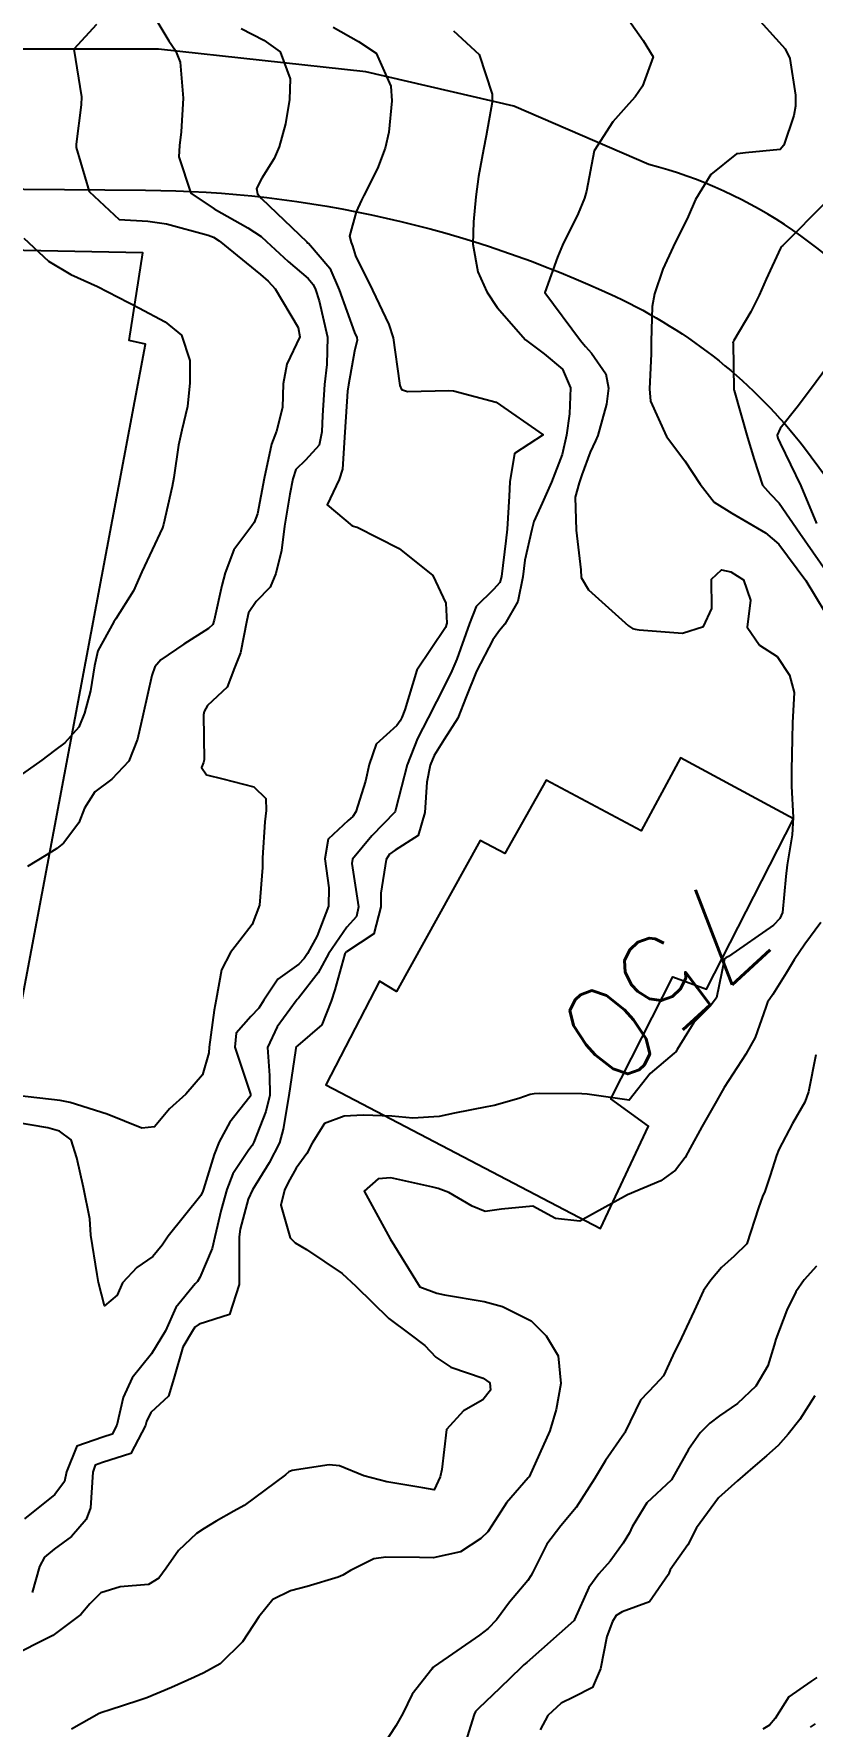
# Model space of a CAD drawing. Header units: metres. Extents: x 318500 to 325275, y 7408834 to 7428799.
# Drawn here: x 323838.5 to 323871.3, y 7420763.1 to 7420834.5 of the extents above; entities that cross this region are included whole.
import ezdxf
from ezdxf.enums import TextEntityAlignment as Align

# ---------------------------------------------------------------- set-up
doc = ezdxf.new("R2010")
doc.units = ezdxf.units.M
doc.header["$MEASUREMENT"] = 0
for name, color, linetype in [('Cotas', 45, 'Continuous'), ('Curvas de Nivel 1m', 11, 'Continuous'), ('Curvas de Nivel 5m', 15, 'Continuous'), ('Edificações', 30, 'Continuous'), ('Vias Primárias', 230, 'Continuous')]:
    doc.layers.add(name, color=color, linetype=linetype)
doc.styles.add('Style-STANDARD', font='STANDARD.shx')

msp = doc.modelspace()

# ---------------------------------------------------------------- linework, layer by layer
at = {"layer": 'Curvas de Nivel 1m', "flags": 128}
for points, elevation in [([(323843.199, 7420835.775), (323844.176, 7420834.166), (323844.453, 7420833.756), (323844.652, 7420833.263), (323844.778, 7420831.75), (323844.696, 7420830.322), (323844.628, 7420829.752), (323844.593, 7420829.273), (323845.095, 7420827.745), (323846.08, 7420827.084), (323847.505, 7420826.279), (323848.063, 7420825.906), (323848.298, 7420825.706), (323849.211, 7420824.852), (323850.045, 7420824.138), (323850.259, 7420823.893), (323850.354, 7420823.675), (323850.51, 7420823.196), (323850.866, 7420821.667), (323850.843, 7420820.518), (323850.744, 7420819.669), (323850.657, 7420818.357), (323850.634, 7420817.67), (323850.514, 7420817.109), (323849.942, 7420816.471), (323849.536, 7420816.086), (323849.405, 7420815.688), (323849.281, 7420815.047), (323849.051, 7420813.693), (323848.92, 7420812.669), (323848.693, 7420811.698), (323848.452, 7420811.121), (323847.862, 7420810.515), (323847.535, 7420810.033), (323847.463, 7420809.714), (323847.201, 7420808.352), (323846.949, 7420807.719), (323846.632, 7420806.908), (323845.806, 7420806.127), (323845.66, 7420805.874), (323845.636, 7420805.732), (323845.664, 7420803.839), (323845.641, 7420803.732), (323845.547, 7420803.513), (323845.765, 7420803.208), (323846.452, 7420803.034), (323847.76, 7420802.7), (323848.264, 7420802.211), (323848.281, 7420801.702), (323848.219, 7420801.227), (323848.124, 7420799.704), (323848.12, 7420799.298), (323848.003, 7420797.705), (323847.682, 7420796.89), (323847.174, 7420796.216), (323846.779, 7420795.719), (323846.397, 7420794.984), (323846.175, 7420793.725), (323846.083, 7420793.275), (323845.874, 7420791.727), (323845.861, 7420791.474), (323845.598, 7420790.55), (323844.892, 7420789.74), (323844.205, 7420789.126), (323843.569, 7420788.354), (323843.029, 7420788.307), (323841.577, 7420788.901), (323840.007, 7420789.382), (323839.585, 7420789.464), (323837.749, 7420789.677)], 754), ([(323851.107, 7420834.745), (323852.177, 7420834.138), (323852.917, 7420833.643), (323853.534, 7420832.251), (323853.584, 7420831.636), (323853.458, 7420830.306), (323853.304, 7420829.638), (323852.971, 7420828.778), (323852.398, 7420827.647), (323852.296, 7420827.439), (323852.08, 7420826.958), (323851.79, 7420825.928), (323851.871, 7420825.653), (323851.923, 7420825.516), (323852.054, 7420825.099), (323852.761, 7420823.643), (323853.454, 7420822.2), (323853.635, 7420821.634), (323853.902, 7420819.719), (323853.912, 7420819.631), (323853.988, 7420819.464), (323854.238, 7420819.374), (323855.987, 7420819.412), (323856.178, 7420819.406), (323857.98, 7420818.923), (323859.96, 7420817.55), (323858.756, 7420816.753), (323858.554, 7420815.564), (323858.525, 7420814.963), (323858.444, 7420813.565), (323858.396, 7420813.072), (323858.201, 7420811.567), (323858.132, 7420811.312), (323857.872, 7420811.023), (323857.133, 7420810.309), (323856.852, 7420809.585), (323856.329, 7420808.087), (323856.108, 7420807.596), (323855.821, 7420806.99), (323855.116, 7420805.61), (323854.668, 7420804.736), (323854.227, 7420803.623), (323853.751, 7420801.769), (323853.726, 7420801.655), (323853.704, 7420801.63), (323852.739, 7420800.635), (323851.924, 7420799.648), (323851.893, 7420799.473), (323852.176, 7420797.645), (323852.096, 7420797.236), (323851.681, 7420796.783), (323850.905, 7420795.661), (323850.474, 7420794.852), (323849.642, 7420793.782), (323849.591, 7420793.731), (323849.55, 7420793.681), (323848.74, 7420792.577), (323848.338, 7420791.699), (323848.427, 7420790.527), (323848.43, 7420789.697), (323848.272, 7420789.007), (323847.758, 7420787.707), (323847.689, 7420787.577), (323847.555, 7420787.384), (323846.879, 7420786.378), (323846.624, 7420785.719), (323846.386, 7420784.857), (323846.116, 7420783.724), (323845.998, 7420783.23), (323845.484, 7420782.011), (323845.38, 7420781.834), (323845.281, 7420781.733), (323844.468, 7420780.742), (323844.036, 7420779.751), (323843.44, 7420778.785), (323842.628, 7420777.772), (323842.247, 7420776.948), (323841.986, 7420775.781), (323841.779, 7420775.4), (323841.392, 7420775.274), (323840.298, 7420774.89), (323839.857, 7420773.805), (323839.765, 7420773.407), (323839.36, 7420772.85), (323838.089, 7420771.829)], 752), ([(323868.723, 7420835.435), (323870.176, 7420833.821), (323870.371, 7420833.417), (323870.617, 7420831.876), (323870.609, 7420831.413), (323870.542, 7420831.016), (323870.125, 7420829.765), (323869.958, 7420829.586), (323868.508, 7420829.436), (323868.158, 7420829.401), (323868.119, 7420829.393), (323867.041, 7420828.521), (323866.386, 7420827.466), (323866.083, 7420826.749), (323865.455, 7420825.479), (323865.015, 7420824.527), (323864.668, 7420823.491), (323864.565, 7420822.959), (323864.524, 7420821.485), (323864.527, 7420820.963), (323864.445, 7420819.485), (323864.5, 7420818.967), (323865.173, 7420817.478), (323865.945, 7420816.453), (323866.588, 7420815.46), (323867.181, 7420814.71), (323867.918, 7420814.237), (323868.432, 7420813.949), (323869.34, 7420813.419), (323869.903, 7420812.936), (323871.04, 7420811.398), (323871.86, 7420810.057)], 749), ([(323847.224, 7420834.68), (323848.177, 7420834.195), (323848.87, 7420833.7), (323849.291, 7420832.555), (323849.266, 7420831.693), (323849.091, 7420830.657), (323848.827, 7420829.699), (323848.617, 7420829.198), (323848.1, 7420828.378), (323847.869, 7420827.937), (323847.912, 7420827.712), (323848.087, 7420827.516), (323849.995, 7420825.681), (323850.027, 7420825.648), (323850.059, 7420825.623), (323850.965, 7420824.582), (323851.362, 7420823.66), (323852.013, 7420821.864), (323852.103, 7420821.649), (323852.119, 7420821.538), (323852.004, 7420821.069), (323851.751, 7420819.654), (323851.713, 7420819.382), (323851.594, 7420817.655), (323851.495, 7420816.098), (323851.358, 7420815.659), (323850.85, 7420814.597), (323851.911, 7420813.707), (323852.115, 7420813.648), (323853.897, 7420812.756), (323855.307, 7420811.609), (323855.863, 7420810.44), (323855.904, 7420809.599), (323855.848, 7420809.42), (323854.634, 7420807.618), (323854.131, 7420805.951), (323854.008, 7420805.627), (323853.938, 7420805.488), (323853.795, 7420805.287), (323852.922, 7420804.499), (323852.623, 7420803.641), (323852.471, 7420802.935), (323852.068, 7420801.647), (323851.941, 7420801.454), (323851.744, 7420801.28), (323850.902, 7420800.493), (323850.753, 7420799.665), (323850.919, 7420798.444), (323850.906, 7420797.662), (323850.43, 7420796.421), (323850.017, 7420795.675), (323849.887, 7420795.457), (323849.663, 7420795.226), (323848.765, 7420794.582), (323848.185, 7420793.702), (323847.975, 7420793.365), (323847.63, 7420793.01), (323847.019, 7420792.316), (323846.963, 7420791.716), (323847.591, 7420789.829), (323847.621, 7420789.74), (323847.623, 7420789.71), (323847.616, 7420789.684), (323847.589, 7420789.632), (323846.74, 7420788.551), (323846.298, 7420787.723), (323846.083, 7420787.193), (323845.63, 7420785.729), (323845.608, 7420785.651), (323845.527, 7420785.467), (323844.151, 7420783.75), (323843.885, 7420783.374), (323843.497, 7420782.886), (323842.83, 7420782.43), (323842.218, 7420781.779), (323841.998, 7420781.256), (323841.465, 7420780.804), (323841.212, 7420781.793), (323841.144, 7420782.134), (323840.887, 7420783.796), (323840.834, 7420784.48), (323840.58, 7420785.799), (323840.298, 7420787.054), (323840.055, 7420787.805), (323839.566, 7420788.177), (323839.063, 7420788.322), (323837.571, 7420788.575)], 753), ([(323856.185, 7420834.582), (323857.265, 7420833.589), (323857.818, 7420831.91), (323857.809, 7420831.583), (323857.559, 7420830.152), (323857.451, 7420829.587), (323857.244, 7420828.442), (323857.125, 7420827.584), (323857.025, 7420826.531), (323857, 7420825.586), (323857.211, 7420824.424), (323857.587, 7420823.577), (323858.03, 7420822.913), (323859.215, 7420821.558), (323860.004, 7420820.957), (323860.775, 7420820.316), (323861.122, 7420819.533), (323861.074, 7420818.433), (323860.955, 7420817.535), (323860.767, 7420816.719), (323860.321, 7420815.544), (323859.921, 7420814.666), (323859.576, 7420813.89), (323859.482, 7420813.554), (323859.191, 7420812.257), (323859.102, 7420811.558), (323858.902, 7420810.522), (323858.347, 7420809.565), (323858.122, 7420809.293), (323857.843, 7420808.894), (323857.148, 7420807.58), (323856.721, 7420806.494), (323856.37, 7420805.591), (323855.786, 7420804.69), (323855.365, 7420804.017), (323855.198, 7420803.609), (323855.056, 7420802.903), (323854.977, 7420801.612), (323854.697, 7420800.654), (323853.726, 7420800.034), (323853.489, 7420799.866), (323853.348, 7420799.634), (323853.113, 7420798.222), (323853.112, 7420797.636), (323852.817, 7420796.5), (323851.671, 7420795.738), (323851.605, 7420795.651), (323851.17, 7420794.134), (323851.028, 7420793.659), (323850.63, 7420792.66), (323849.612, 7420791.792), (323849.552, 7420791.74), (323849.527, 7420791.681), (323849.512, 7420791.584), (323849.236, 7420789.685), (323849.001, 7420788.256), (323848.837, 7420787.691), (323848.409, 7420786.835), (323847.709, 7420785.707), (323847.526, 7420785.304), (323847.18, 7420784.046), (323847.138, 7420783.714), (323847.141, 7420782.058), (323847.138, 7420781.713), (323846.73, 7420780.448), (323845.455, 7420780.044), (323845.268, 7420779.917), (323845.156, 7420779.734), (323844.768, 7420779.064), (323844.38, 7420777.746), (323844.164, 7420777.004), (323843.408, 7420776.307), (323843.233, 7420775.932), (323843.195, 7420775.763), (323842.569, 7420774.585), (323841.376, 7420774.203), (323841.07, 7420774.097), (323840.961, 7420773.794), (323840.863, 7420772.287), (323840.689, 7420771.797), (323840.062, 7420771.076), (323839.331, 7420770.542), (323838.933, 7420770.209), (323838.72, 7420769.819), (323838.408, 7420768.719)], 751), ([(323871.92, 7420827.393), (323870.071, 7420825.538), (323870.012, 7420825.479), (323869.971, 7420825.421), (323869.369, 7420824.108), (323869.078, 7420823.43), (323868.727, 7420822.736), (323868.011, 7420821.518), (323867.983, 7420821.468), (323867.973, 7420821.441), (323867.975, 7420821.406), (323868, 7420820.435), (323868.013, 7420819.44), (323868.019, 7420819.41), (323868.581, 7420817.431), (323868.862, 7420816.51), (323869.215, 7420815.421), (323869.553, 7420815.042), (323869.922, 7420814.657), (323870.8, 7420813.401), (323871.887, 7420811.826)], 748), ([(323838.06, 7420825.84), (323839.09, 7420824.864), (323840.045, 7420824.312), (323841.158, 7420823.799), (323842.033, 7420823.346), (323842.903, 7420822.9), (323844.018, 7420822.317), (323844.713, 7420821.749), (323845.057, 7420820.681), (323845.06, 7420819.744), (323844.965, 7420818.74), (323844.722, 7420817.749), (323844.585, 7420817.116), (323844.387, 7420815.753), (323844.318, 7420815.361), (323843.955, 7420813.759), (323843.899, 7420813.625), (323843.039, 7420811.773), (323842.681, 7420810.964), (323841.943, 7420809.789), (323841.848, 7420809.664), (323841.184, 7420808.442), (323841.035, 7420807.798), (323840.866, 7420806.743), (323840.62, 7420805.802), (323840.373, 7420805.223), (323839.781, 7420804.56), (323839.354, 7420804.239), (323838.817, 7420803.824), (323837.762, 7420803.08)], 756), ([(323872.001, 7420820.478), (323871.205, 7420819.402), (323870.675, 7420818.714), (323869.966, 7420817.819), (323869.844, 7420817.529), (323869.864, 7420817.411), (323869.957, 7420817.199), (323870.835, 7420815.401), (323871.5, 7420813.808)], 747), ([(323871.686, 7420796.977), (323871.008, 7420796.066), (323870.552, 7420795.401), (323870.219, 7420794.847), (323869.648, 7420793.944), (323869.436, 7420793.62), (323869.363, 7420793.414), (323868.913, 7420792.128), (323868.512, 7420791.426), (323867.596, 7420790.014), (323867.274, 7420789.445), (323866.666, 7420788.361), (323866.172, 7420787.461), (323865.956, 7420787.062), (323865.546, 7420786.526), (323864.935, 7420786.08), (323863.53, 7420785.49), (323861.519, 7420784.38), (323860.485, 7420784.5), (323859.525, 7420785.01), (323858.201, 7420784.885), (323857.522, 7420784.788), (323856.967, 7420785.021), (323855.989, 7420785.593), (323855.532, 7420785.76), (323855.315, 7420785.822), (323853.539, 7420786.202), (323853.011, 7420786.162), (323852.412, 7420785.641), (323853.51, 7420783.63), (323854.756, 7420781.611), (323855.476, 7420781.34), (323855.797, 7420781.274), (323857.471, 7420780.996), (323858.255, 7420780.776), (323859.459, 7420780.182), (323860.096, 7420779.54), (323860.604, 7420778.695), (323860.708, 7420777.531), (323860.515, 7420776.432), (323860.253, 7420775.537), (323859.371, 7420773.603), (323859.349, 7420773.571), (323859.335, 7420773.55), (323858.413, 7420772.506), (323857.82, 7420771.565), (323857.633, 7420771.28), (323857.341, 7420770.999), (323856.474, 7420770.442), (323855.329, 7420770.187), (323854.744, 7420770.193), (323853.329, 7420770.206), (323852.823, 7420770.139), (323851.833, 7420769.645), (323851.518, 7420769.447), (323851.316, 7420769.363), (323850.007, 7420768.972), (323849.307, 7420768.795), (323848.567, 7420768.425), (323847.97, 7420767.7), (323847.279, 7420766.633), (323846.332, 7420765.714), (323845.656, 7420765.333), (323845.261, 7420765.151), (323844.281, 7420764.718), (323843.248, 7420764.284), (323842.863, 7420764.147), (323841.701, 7420763.775), (323841.353, 7420763.664), (323841.238, 7420763.617), (323840.065, 7420762.96)], 749), ([(323871.467, 7420791.391), (323871.158, 7420789.831), (323870.998, 7420789.396), (323870.479, 7420788.498), (323869.907, 7420787.407), (323869.811, 7420787.152), (323869.543, 7420786.306), (323869.313, 7420785.633), (323869.221, 7420785.415), (323869.049, 7420784.941), (323868.556, 7420783.424), (323868.029, 7420782.906), (323867.495, 7420782.421), (323867.037, 7420781.896), (323866.725, 7420781.451), (323866.329, 7420780.595), (323865.798, 7420779.465), (323865.442, 7420778.717), (323865.043, 7420777.865), (323864.686, 7420777.477), (323864.072, 7420776.832), (323863.43, 7420775.49), (323863.419, 7420775.47), (323863.399, 7420775.44), (323862.6, 7420774.284), (323862.131, 7420773.509), (323861.358, 7420772.311), (323860.717, 7420771.529), (323860.119, 7420770.757), (323859.511, 7420769.547), (323859.447, 7420769.419), (323859.315, 7420769.227), (323858.552, 7420768.306), (323858.001, 7420767.563), (323857.648, 7420767.205), (323857.283, 7420766.915), (323855.368, 7420765.599), (323855.317, 7420765.552), (323855.268, 7420765.489), (323854.437, 7420764.428), (323854.042, 7420763.618), (323853.751, 7420763.103), (323853.22, 7420762.282)], 748), ([(323871.497, 7420782.49), (323870.978, 7420781.905), (323870.631, 7420781.398), (323870.241, 7420780.629), (323869.78, 7420779.407), (323869.706, 7420779.149), (323869.439, 7420778.286), (323868.94, 7420777.417), (323868.157, 7420776.691), (323867.411, 7420776.168), (323866.992, 7420775.86), (323866.591, 7420775.452), (323866.092, 7420774.757), (323865.386, 7420773.47), (323865.37, 7420773.451), (323864.336, 7420772.505), (323863.719, 7420771.486), (323863.601, 7420771.232), (323863.34, 7420770.798), (323862.786, 7420770.041), (323862.319, 7420769.505), (323861.888, 7420768.934), (323861.291, 7420767.588), (323861.272, 7420767.539), (323861.255, 7420767.521), (323859.272, 7420765.767), (323859.155, 7420765.668), (323859.032, 7420765.552), (323858.132, 7420764.686), (323857.244, 7420763.83), (323857.116, 7420763.698), (323857.058, 7420763.573), (323856.621, 7420762.177)], 747), ([(323871.424, 7420777.016), (323870.794, 7420776.011), (323870.304, 7420775.401), (323869.875, 7420774.922), (323869.386, 7420774.483), (323868.811, 7420773.986), (323868.16, 7420773.428), (323867.363, 7420772.718), (323866.428, 7420771.454), (323866.068, 7420770.731), (323865.323, 7420769.672), (323865.264, 7420769.527), (323865.244, 7420769.471), (323864.454, 7420768.327), (323863.296, 7420767.906), (323863.041, 7420767.747), (323862.895, 7420767.496), (323862.653, 7420766.869), (323862.39, 7420765.503), (323862.048, 7420764.718), (323861.252, 7420764.311), (323860.728, 7420764.048), (323860.163, 7420763.536), (323859.843, 7420762.928)], 746), ([(323871.442, 7420763.182), (323871.235, 7420763.04)], 744)]:
    msp.add_lwpolyline(points, dxfattribs=dict(at, elevation=elevation))
at = {"layer": 'Curvas de Nivel 5m', "flags": 128}
for points, elevation in [([(323863.243, 7420835.51), (323864.18, 7420834.183), (323864.607, 7420833.493), (323864.158, 7420832.256), (323863.849, 7420831.807), (323863.585, 7420831.506), (323862.903, 7420830.748), (323862.12, 7420829.52), (323861.795, 7420827.824), (323861.715, 7420827.526), (323861.435, 7420826.881), (323860.777, 7420825.539), (323860.567, 7420825.038), (323860.04, 7420823.55), (323861.546, 7420821.527), (323861.756, 7420821.272), (323862.005, 7420820.991), (323862.608, 7420820.123), (323862.719, 7420819.509), (323862.644, 7420818.846), (323862.266, 7420817.515), (323862.177, 7420817.297), (323861.949, 7420816.815), (323861.603, 7420815.857), (323861.488, 7420815.527), (323861.311, 7420814.916), (323861.362, 7420813.528), (323861.557, 7420811.853), (323861.568, 7420811.525), (323861.872, 7420811.011), (323863.563, 7420809.494), (323863.731, 7420809.374), (323863.849, 7420809.351), (323864.011, 7420809.326), (323865.847, 7420809.185), (323866.727, 7420809.457), (323867.085, 7420810.228), (323867.063, 7420811.452), (323867.486, 7420811.846), (323867.885, 7420811.77), (323868.424, 7420811.432), (323868.718, 7420810.576), (323868.577, 7420809.429), (323869.096, 7420808.675), (323869.838, 7420808.197), (323870.364, 7420807.405), (323870.548, 7420806.673), (323870.486, 7420805.403), (323870.464, 7420804.729), (323870.447, 7420803.403), (323870.437, 7420802.73), (323870.506, 7420801.402), (323870.466, 7420800.676), (323870.255, 7420799.405), (323870.2, 7420798.918), (323870.066, 7420797.406), (323869.952, 7420797.142), (323869.685, 7420796.861), (323867.784, 7420795.551), (323867.67, 7420795.487), (323867.613, 7420795.441), (323867.285, 7420793.806), (323867.014, 7420793.449), (323866.324, 7420792.765), (323865.612, 7420791.623), (323865.56, 7420791.521), (323865.496, 7420791.471), (323864.476, 7420790.607), (323863.59, 7420789.49), (323861.816, 7420789.741), (323861.592, 7420789.752), (323859.806, 7420789.76), (323859.592, 7420789.755), (323859.417, 7420789.727), (323858.944, 7420789.556), (323857.895, 7420789.257), (323857.584, 7420789.199), (323856.229, 7420788.942), (323855.578, 7420788.802), (323854.462, 7420788.732), (323853.578, 7420788.811), (323852.369, 7420788.851), (323851.577, 7420788.808), (323850.734, 7420788.501), (323850.218, 7420787.67), (323849.991, 7420787.236), (323849.544, 7420786.612), (323849.21, 7420786.01), (323849.058, 7420785.687), (323848.897, 7420785.062), (323849.29, 7420783.683), (323849.507, 7420783.472), (323849.983, 7420783.193), (323851.488, 7420782.179), (323852.068, 7420781.644), (323853.46, 7420780.279), (323854.344, 7420779.617), (323854.969, 7420779.131), (323855.44, 7420778.64), (323856.065, 7420778.219), (323857.432, 7420777.762), (323857.709, 7420777.567), (323857.737, 7420777.255), (323857.419, 7420776.85), (323856.609, 7420776.385), (323855.885, 7420775.593), (323855.686, 7420773.907), (323855.626, 7420773.596), (323855.365, 7420773.054), (323854.891, 7420773.133), (323853.368, 7420773.389), (323852.397, 7420773.64), (323851.376, 7420774.058), (323850.933, 7420774.101), (323849.373, 7420773.87), (323849.242, 7420773.812), (323849.094, 7420773.684), (323847.357, 7420772.393), (323846.922, 7420772.146), (323846.168, 7420771.722), (323845.658, 7420771.414), (323845.342, 7420771.206), (323844.579, 7420770.493), (323844.056, 7420769.749), (323843.746, 7420769.321), (323843.309, 7420769.059), (323842.125, 7420768.954), (323841.304, 7420768.704), (323840.847, 7420768.236), (323840.454, 7420767.793), (323839.281, 7420766.906), (323837.404, 7420765.971)], 750), ([(323841.127, 7420834.859), (323840.17, 7420833.81), (323840.483, 7420831.807), (323840.479, 7420831.464), (323840.268, 7420829.809), (323840.267, 7420829.659), (323840.807, 7420827.803), (323842.073, 7420826.629), (323843.292, 7420826.551), (323844.07, 7420826.438), (323845.829, 7420825.968), (323846.062, 7420825.881), (323846.3, 7420825.728), (323848.046, 7420824.303), (323848.365, 7420824.027), (323848.663, 7420823.701), (323849.63, 7420822.071), (323849.695, 7420821.685), (323849.157, 7420820.528), (323849.001, 7420819.695), (323848.975, 7420818.7), (323848.716, 7420817.699), (323848.502, 7420817.151), (323848.192, 7420815.706), (323847.915, 7420814.209), (323847.779, 7420813.844), (323847.668, 7420813.712), (323846.914, 7420812.695), (323846.547, 7420811.723), (323846.408, 7420811.188), (323846.087, 7420809.728), (323846.025, 7420809.552), (323845.847, 7420809.384), (323844.81, 7420808.715), (323843.833, 7420808.056), (323843.577, 7420807.764), (323843.45, 7420807.392), (323843.093, 7420805.771), (323842.851, 7420804.707), (323842.484, 7420803.779), (323841.762, 7420803.027), (323841.058, 7420802.496), (323840.615, 7420801.801), (323840.37, 7420801.175), (323839.728, 7420800.319), (323839.444, 7420800.095), (323838.999, 7420799.821), (323838.209, 7420799.336)], 755), ([(323871.515, 7420765.138), (323871.264, 7420764.963), (323870.335, 7420764.318), (323869.75, 7420763.405), (323869.514, 7420763.129), (323869.233, 7420762.959)], 745)]:
    msp.add_lwpolyline(points, dxfattribs=dict(at, elevation=elevation))
at = {"layer": 'Edificações'}
for points in [[(323837.924, 7420793.431), (323843.194, 7420821.366), (323842.503, 7420821.528), (323843.072, 7420825.223), (323834.455, 7420825.385), (323833.317, 7420819.092), (323831.813, 7420819.458), (323832.667, 7420824.127), (323826.896, 7420824.939), (323826.245, 7420820.351), (323822.695, 7420820.869), (323819.405, 7420803.922), (323830.142, 7420801.752), (323828.937, 7420795.124), (323837.924, 7420793.431)], [(323870.522, 7420801.355), (323865.764, 7420803.929), (323864.099, 7420800.84), (323860.095, 7420802.979), (323858.344, 7420799.887), (323857.313, 7420800.442), (323853.784, 7420794.065), (323853.062, 7420794.498), (323850.799, 7420790.133), (323862.381, 7420784.069), (323864.403, 7420788.386), (323862.817, 7420789.535), (323865.434, 7420794.684), (323866.861, 7420794.169), (323870.522, 7420801.355)]]:
    msp.add_lwpolyline(points, close=True, dxfattribs=at)
at = {"layer": 'Vias Primárias'}
for points in [[(323715.644, 7420145.548, 0), (323709.04, 7420132.939)], [(323831.088, 7420001.787, 0), (323833.844, 7420008.443, 0.220888)], [(323923.446, 7420772.633), (323922.492, 7420759.79), (323922.278, 7420753.28, -0.137756), (323915.274, 7420758.623), (323913.276, 7420761.851), (323903.623, 7420777.612), (323886.247, 7420806.167), (323875.271, 7420821.501, 0.175781), (323864.417, 7420828.95), (323858.727, 7420831.412), (323852.48, 7420832.861), (323843.732, 7420833.808), (323830.541, 7420833.808), (323787.543, 7420832.919), (323746.995, 7420831.696)], [(323766.771, 7420826.13), (323786.217, 7420826.62), (323804.943, 7420827.413), (323824.349, 7420828.016), (323843.19, 7420827.866, -0.107688), (323863.015, 7420823.379, -0.11959), (323870.989, 7420816.995), (323878.311, 7420807.109), (323884.162, 7420798.499), (323916.438, 7420747.611), (323919.609, 7420742.629, -0.33162), (323918.761, 7420731.128), (323910.79, 7420719.564), (323902.091, 7420707.153), (323892.537, 7420693.222), (323885.66, 7420684.512, -0.266199), (323880.371, 7420682.387), (323863.229, 7420689.37), (323843.314, 7420697.409)]]:
    msp.add_lwpolyline(points, format="xyb", dxfattribs=at)

# ---------------------------------------------------------------- texts
at = {"layer": 'Cotas', "style": 'Style-STANDARD'}
msp.add_text('750', height=4, rotation=222.40322, dxfattribs=at).set_placement((323865.084, 7420794.456, 750), align=Align.MIDDLE_CENTER)

doc.saveas('drawing.dxf')
